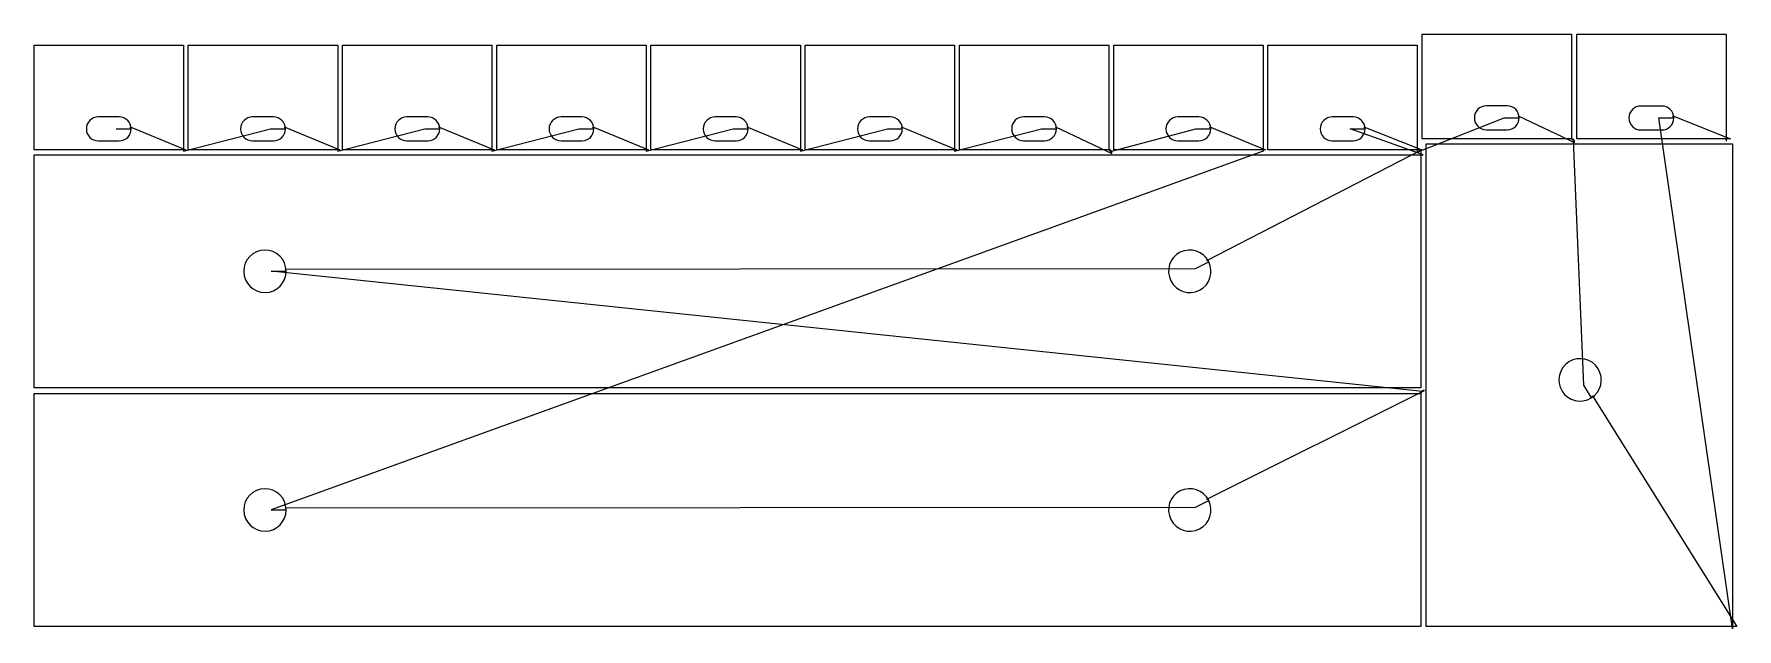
# Model space of a CAD drawing. Header units: metres. Extents: x 10 to 5708, y -2098 to -108.
import ezdxf

# ---------------------------------------------------------------- set-up
doc = ezdxf.new("R2010")
doc.units = ezdxf.units.M

msp = doc.modelspace()

# ---------------------------------------------------------------- linework, layer by layer
at = {"layer": 'TOOL_0'}
for p, q in [((4654.719, -458.233), (4654.719, -108.233)), ((4654.719, -108.233), (5154.719, -108.233)), ((5154.719, -108.233), (5154.719, -458.233)), ((5172.077, -458.912), (5172.077, -108.912)), ((5172.077, -108.912), (5672.077, -108.912)), ((5672.077, -108.912), (5672.077, -458.912)), ((10, -495.577), (10, -145.577)), ((10, -145.577), (510, -145.577)), ((510, -145.577), (510, -495.577)), ((526.018, -495.576), (526.018, -145.576)), ((526.018, -145.576), (1026.018, -145.576)), ((1026.018, -145.576), (1026.018, -495.576)), ((1042.36, -495.575), (1042.36, -145.575)), ((1042.36, -145.575), (1542.36, -145.575)), ((1542.36, -145.575), (1542.36, -495.575)), ((1558.363, -495.574), (1558.363, -145.574)), ((1558.363, -145.574), (2058.363, -145.574)), ((2058.363, -145.574), (2058.363, -495.574)), ((2074.367, -495.573), (2074.367, -145.573)), ((2074.367, -145.573), (2574.367, -145.573)), ((2574.367, -145.573), (2574.367, -495.573)), ((2590.371, -495.572), (2590.371, -145.572)), ((2590.371, -145.572), (3090.371, -145.572)), ((3090.371, -145.572), (3090.371, -495.572)), ((3106.374, -494.894), (3106.374, -144.894)), ((3106.374, -144.894), (3606.374, -144.894)), ((3606.374, -144.894), (3606.374, -494.894)), ((3622.716, -495.572), (3622.716, -145.572)), ((3622.716, -145.572), (4122.716, -145.572)), ((4122.716, -145.572), (4122.716, -495.572)), ((4138.717, -495.569), (4138.717, -145.569)), ((4138.717, -145.569), (4638.717, -145.569)), ((4638.717, -145.569), (4638.717, -495.569)), ((295, -385.578), (225, -385.578)), ((811.018, -385.577), (741.018, -385.577)), ((1327.36, -385.576), (1257.36, -385.576)), ((1843.363, -385.575), (1773.363, -385.575)), ((2359.367, -385.574), (2289.367, -385.574)), ((2875.371, -385.573), (2805.371, -385.573)), ((3391.374, -384.894), (3321.374, -384.894)), ((3907.716, -385.573), (3837.716, -385.573)), ((4423.718, -385.57), (4353.718, -385.57)), ((4638.717, -503.569), (4929.72, -388.233)), ((4939.72, -348.233), (4869.72, -348.233)), ((4929.72, -388.233), (4979.72, -388.233)), ((4976.042, -381.501), (5164.458, -470.505)), ((5457.077, -348.912), (5387.077, -348.912)), ((5693.324, -2097.99), (5447.077, -388.912)), ((5447.077, -388.912), (5497.077, -388.912)), ((5493.399, -382.18), (5687.077, -458.912)), ((285, -425.578), (335, -425.578)), ((331.322, -418.846), (517.5, -495.577)), ((510, -499.577), (801.018, -425.577)), ((801.018, -425.577), (851.018, -425.577)), ((847.34, -418.845), (1033.518, -495.576)), ((1026.018, -499.576), (1317.36, -425.576)), ((1317.36, -425.576), (1367.36, -425.576)), ((1363.682, -418.844), (1549.86, -495.575)), ((1542.36, -499.575), (1833.363, -425.575)), ((1833.363, -425.575), (1883.363, -425.575)), ((1879.685, -418.843), (2065.863, -495.574)), ((2058.363, -499.574), (2349.367, -425.574)), ((2349.367, -425.574), (2399.367, -425.574)), ((2395.689, -418.842), (2581.867, -495.573)), ((2574.367, -499.573), (2865.371, -425.573)), ((2865.371, -425.573), (2915.371, -425.573)), ((2911.693, -418.841), (3097.871, -495.572)), ((3090.371, -499.572), (3381.374, -424.894)), ((3381.374, -424.894), (3431.374, -424.894)), ((3427.696, -418.162), (3616.112, -507.166)), ((3612.031, -500.551), (3897.716, -425.573)), ((3897.716, -425.573), (3947.716, -425.573)), ((3944.038, -418.841), (4130.216, -495.572)), ((4657.998, -511.664), (4413.718, -425.57)), ((4413.718, -425.57), (4463.718, -425.57)), ((4460.04, -418.838), (4653.717, -495.569)), ((4869.72, -428.233), (4939.72, -428.233)), ((5387.077, -428.912), (5457.077, -428.912)), ((9.998, -1291.664), (9.998, -511.664)), ((9.998, -511.664), (4649.998, -511.664)), ((510, -495.577), (10, -495.577)), ((225, -465.578), (295, -465.578)), ((517.5, -495.577), (510, -495.577)), ((510, -495.577), (510, -499.577)), ((1026.018, -495.576), (526.018, -495.576)), ((741.018, -465.577), (811.018, -465.577)), ((4122.716, -499.572), (803.499, -1699.78)), ((1033.518, -495.576), (1026.018, -495.576)), ((1026.018, -495.576), (1026.018, -499.576)), ((1542.36, -495.575), (1042.36, -495.575)), ((1257.36, -465.576), (1327.36, -465.576)), ((1549.86, -495.575), (1542.36, -495.575)), ((1542.36, -495.575), (1542.36, -499.575)), ((2058.363, -495.574), (1558.363, -495.574)), ((1773.363, -465.575), (1843.363, -465.575)), ((2065.863, -495.574), (2058.363, -495.574)), ((2058.363, -495.574), (2058.363, -499.574)), ((2574.367, -495.573), (2074.367, -495.573)), ((2289.367, -465.574), (2359.367, -465.574)), ((2581.867, -495.573), (2574.367, -495.573)), ((2574.367, -495.573), (2574.367, -499.573)), ((3090.371, -495.572), (2590.371, -495.572)), ((2805.371, -465.573), (2875.371, -465.573)), ((3097.871, -495.572), (3090.371, -495.572)), ((3090.371, -495.572), (3090.371, -499.572)), ((3606.374, -494.894), (3106.374, -494.894)), ((3321.374, -464.894), (3391.374, -464.894)), ((3606.374, -494.894), (3612.031, -500.551)), ((4122.716, -495.572), (3622.716, -495.572)), ((3837.716, -465.573), (3907.716, -465.573)), ((3934.562, -865.314), (4649.998, -496.664)), ((4130.216, -495.572), (4122.716, -495.572)), ((4122.716, -495.572), (4122.716, -499.572)), ((4638.717, -495.569), (4138.717, -495.569)), ((4353.718, -465.57), (4423.718, -465.57)), ((4653.717, -495.569), (4638.717, -495.569)), ((4638.717, -495.569), (4638.717, -503.569)), ((4649.998, -496.664), (4649.998, -511.664)), ((4649.998, -511.664), (4649.998, -1291.664)), ((4649.998, -511.664), (4657.998, -511.664)), ((5154.719, -458.233), (4654.719, -458.233)), ((4668.324, -2089.99), (4668.324, -474.99)), ((4668.324, -474.99), (5693.324, -474.99)), ((5154.719, -458.233), (5160.376, -463.89)), ((5160.376, -463.89), (5194.366, -1282.852)), ((5672.077, -458.912), (5172.077, -458.912)), ((5687.077, -458.912), (5672.077, -458.912)), ((5672.077, -458.912), (5672.077, -466.912)), ((5693.324, -474.99), (5693.324, -2089.99)), ((803.498, -901.452), (853.495, -900.946)), ((4655.656, -1304.335), (803.498, -901.452)), ((849.749, -894.251), (3896.244, -892.2)), ((3896.244, -892.2), (3940.879, -869.666)), ((4649.998, -1291.664), (9.998, -1291.664)), ((9.999, -2089.992), (9.999, -1309.992)), ((9.999, -1309.992), (4649.999, -1309.992)), ((3934.563, -1663.642), (4662.271, -1300.254)), ((4649.999, -1309.992), (4655.656, -1304.335)), ((4649.999, -1309.992), (4649.999, -2089.992)), ((5194.366, -1282.852), (5220.657, -1325.382)), ((5224.449, -1318.714), (5708.324, -2089.99)), ((803.499, -1699.78), (853.496, -1699.274)), ((849.75, -1692.579), (3896.245, -1690.528)), ((3896.245, -1690.528), (3940.88, -1667.994)), ((4649.999, -2089.992), (9.999, -2089.992)), ((5693.324, -2089.99), (4668.324, -2089.99)), ((5708.324, -2089.99), (5693.324, -2089.99)), ((5693.324, -2089.99), (5693.324, -2097.99))]:
    msp.add_line(p, q, dxfattribs=at)
for centre, radius, start, end in [((225, -425.578), 40, 90, 270), ((295, -425.578), 40, 0, 90), ((741.018, -425.577), 40, 90, 270), ((811.018, -425.577), 40, 0, 90), ((1257.36, -425.576), 40, 90, 270), ((1327.36, -425.576), 40, 0, 90), ((1773.363, -425.575), 40, 90, 270), ((1843.363, -425.575), 40, 0, 90), ((2289.367, -425.574), 40, 90, 270), ((2359.367, -425.574), 40, 0, 90), ((2805.371, -425.573), 40, 90, 270), ((2875.371, -425.573), 40, 0, 90), ((3321.374, -424.894), 40, 90, 270), ((3391.374, -424.894), 40, 0, 90), ((3837.716, -425.573), 40, 90, 270), ((3907.716, -425.573), 40, 0, 90), ((4353.718, -425.57), 40, 90, 270), ((4423.718, -425.57), 40, 0, 90), ((4869.72, -388.233), 40, 90, 270), ((4939.72, -388.233), 40, 0, 90), ((4939.72, -388.233), 40, 270, 0), ((4971.72, -388.233), 8, 0, 57.2992), ((5387.077, -388.912), 40, 90, 270), ((5457.077, -388.912), 40, 0, 90), ((5457.077, -388.912), 40, 270, 0), ((5489.077, -388.912), 8, 0, 57.2992), ((295, -425.578), 40, 270, 0), ((327, -425.578), 8, 0, 57.2992), ((811.018, -425.577), 40, 270, 0), ((843.018, -425.577), 8, 0, 57.2992), ((1327.36, -425.576), 40, 270, 0), ((1359.36, -425.576), 8, 0, 57.2992), ((1843.363, -425.575), 40, 270, 0), ((1875.363, -425.575), 8, 0, 57.2992), ((2359.367, -425.574), 40, 270, 0), ((2391.367, -425.574), 8, 0, 57.2992), ((2875.371, -425.573), 40, 270, 0), ((2907.371, -425.573), 8, 0, 57.2992), ((3391.374, -424.894), 40, 270, 0), ((3423.374, -424.894), 8, 0, 57.2992), ((3907.716, -425.573), 40, 270, 0), ((3939.716, -425.573), 8, 0, 57.2992), ((4423.718, -425.57), 40, 270, 0), ((4455.718, -425.57), 8, 0, 57.2992), ((3606.374, -504.894), 10, 346.867094, 90), ((5154.719, -468.233), 10.001, 346.868395, 90), ((782.499, -901.665), 71, 0.580233, 180.580225), ((3877.498, -901.664), 71, 26.787001, 206.787001), ((782.498, -901.665), 71, 180.580233, 0.580225), ((845.495, -901.026), 8, 0.572939, 57.875425), ((3877.498, -901.664), 71, 206.787001, 26.787001), ((3933.737, -873.271), 8, 26.782844, 84.080593), ((5183.324, -1264.99), 71, 301.723441, 121.723016), ((5183.324, -1264.989), 71, 121.723441, 301.723016), ((4659.999, -1309.992), 10, 76.867094, 180), ((5216.45, -1318.577), 8, 301.725264, 359.018783), ((782.5, -1699.993), 71, 0.580233, 180.580225), ((3877.499, -1699.992), 71, 26.787001, 206.787001), ((782.499, -1699.993), 71, 180.580233, 0.580225), ((845.496, -1699.354), 8, 0.572939, 57.875425), ((3877.499, -1699.992), 71, 206.787001, 26.787001), ((3933.738, -1671.599), 8, 26.782844, 84.080593)]:
    msp.add_arc(centre, radius, start, end, dxfattribs=at)

doc.saveas('drawing.dxf')
